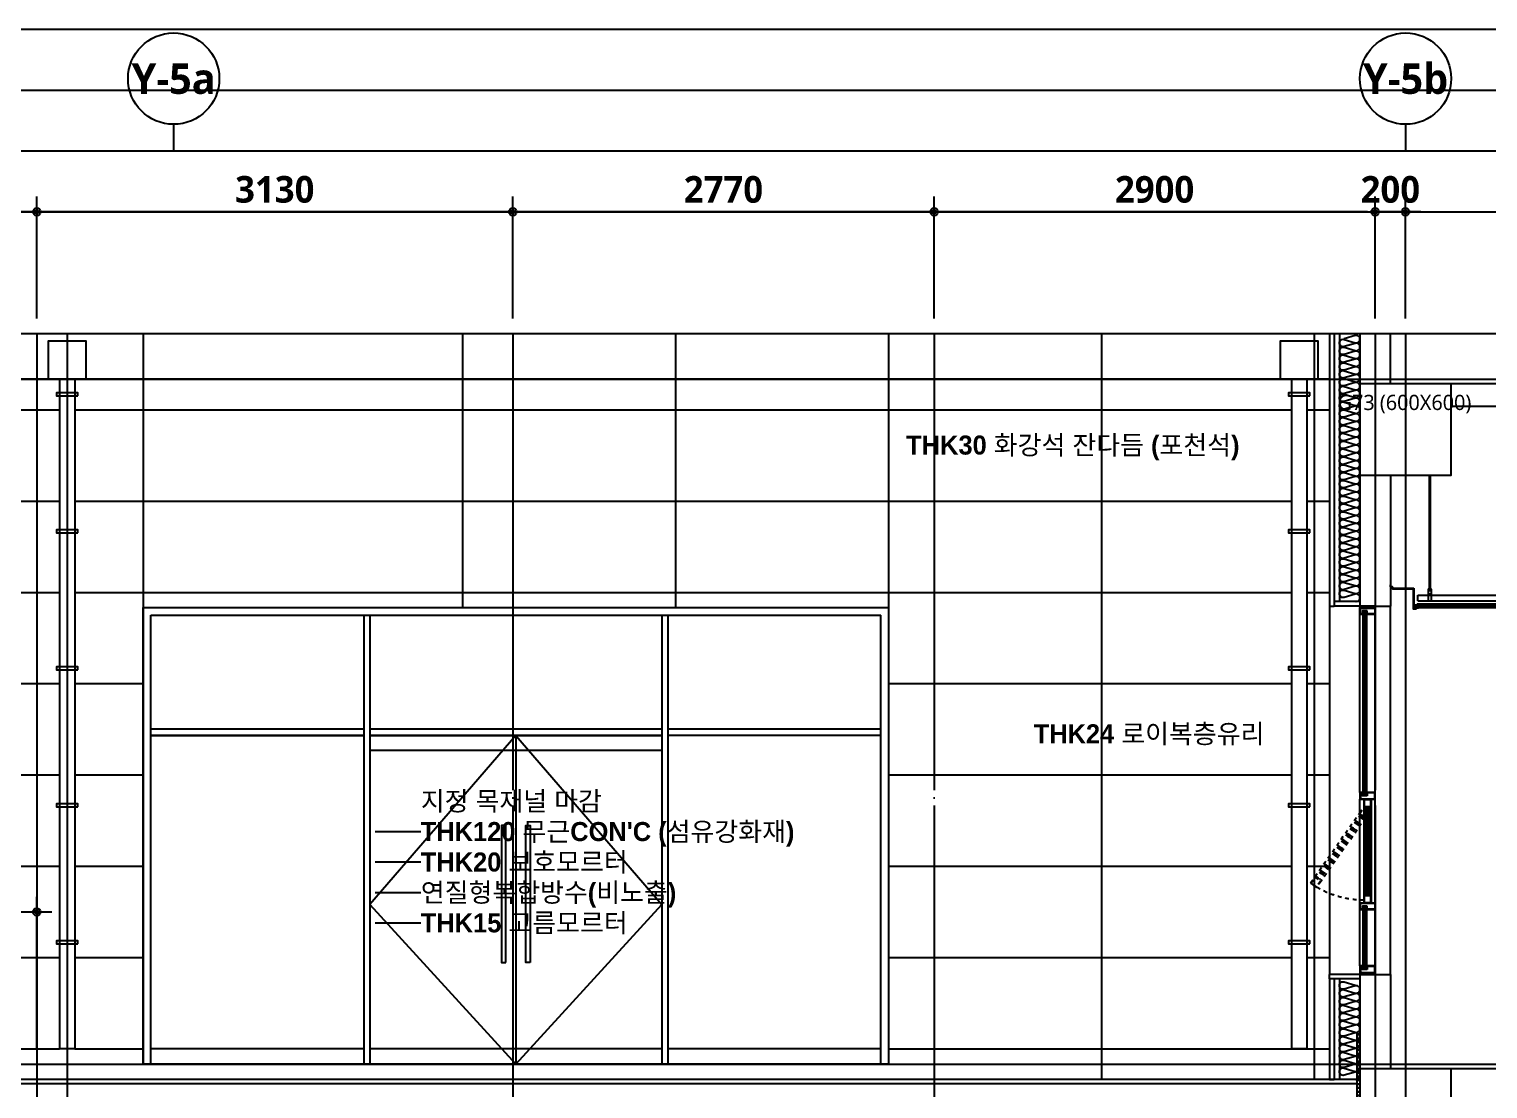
# Model space of a CAD drawing. Header units: millimetres. Extents: x 3106 to 82334, y 1073 to 28529.
# Drawn here: x 61218 to 70808, y 6992 to 13954 of the extents above; entities that cross this region are included whole.
import ezdxf
from ezdxf.enums import TextEntityAlignment as Align

# ---------------------------------------------------------------- set-up
doc = ezdxf.new("R2010")
doc.units = ezdxf.units.MM
doc.header["$LTSCALE"] = 50
for name, pattern in [('CEN', [62, 60, -1, 0, -1]), ('H1', [1, 0.5, -0.5]), ('HID', [0.5, 0.25, -0.25]), ('주단면도-1$0$STD_CENTER', [66, 60, -2, 2, -2])]:
    doc.linetypes.add(name, pattern=pattern)
doc.layers.get('Defpoints').update_dxf_attribs({"color": 153})
for name, color, linetype in [('A-ANNO-DIM', 4, 'Continuous'), ('A-ANNO-TEXT1', 7, 'Continuous'), ('A-CEN', 1, 'CEN'), ('A-ELE4', 8, 'Continuous'), ('A-ELEV-MATR1', 8, 'Continuous'), ('A-ELEV-MATR4', 9, 'Continuous'), ('A-FLOR-INSL', 8, 'Continuous'), ('A-MKXS-TEXT1', 3, 'Continuous'), ('A-ST-AXIS-BUB', 7, 'Continuous'), ('AA-FIN2', 6, 'Continuous'), ('AA-WID', 4, 'Continuous'), ('C02-AA$0$A-FIN-TYP1', 6, 'Continuous'), ('C02-AA$0$A-SECT-CLNG', 6, 'Continuous'), ('C02-AA$0$A-SECT-MATR1', 4, 'Continuous'), ('DIM', 7, 'Continuous'), ('HID', 7, 'HID'), ('Leader', 7, 'Continuous'), ('주단면도-1$0$A-FIN-TYP1', 6, 'Continuous'), ('주단면도-1$0$A-OUT-FIN-TYP2', 4, 'Continuous'), ('주단면도-1$0$A-ST-AXIS-CEN', 252, '주단면도-1$0$STD_CENTER'), ('주단면도-1$0$A-ST-CONC', 2, 'Continuous')]:
    doc.layers.add(name, color=color, linetype=linetype)
for name, color, linetype, plot in [('A-ANNO-NPLT', 129, 'Continuous', False), ('Defpoint', 161, 'Continuous', False), ('G(그리드1)', 185, 'Continuous', False)]:
    doc.layers.add(name, color=color, linetype=linetype, plot=plot)
doc.layers.add('A-XXXX-NPLT', color=144, linetype='Continuous', lineweight=15, plot=False)
doc.styles.add('2020음성 1차', font='나눔고딕Bold.ttf')
doc.styles.add('SH_진천_나눔', font='')
doc.styles.add('맑은고딕', font='')
doc.styles.get('SH_진천_나눔').set_extended_font_data('NanumGothic', bold=True)
doc.styles.get('맑은고딕').set_extended_font_data('Malgun Gothic')
doc.dimstyles.new('SHP 50', dxfattribs={"dimscale": 50, "dimtxt": 3.5, "dimasz": 1, "dimexe": 2, "dimexo": 2, "dimgap": 1, "dimtad": 1, "dimdec": 0, "dimzin": 0, "dimdsep": 46, "dimtxsty": 'SH_진천_나눔', "dimblk": 'DIMDOT', "dimcen": 0.09, "dimclrd": 256, "dimclre": 256, "dimclrt": 3, "dimadec": 0, "dimazin": 1, "dimtfac": 1, "dimtdec": 0, "dimtix": 1, "dimtmove": 2, "dimatfit": 0, "dimldrblk": 'DIMDOT', "dimfxl": 1, "dimtolj": 1, "dimtzin": 0, "dimlwd": -1, "dimlwe": -1, "dimarcsym": 0})
doc.dimstyles.new('SHP 50내부', dxfattribs={"dimscale": 50, "dimtxt": 2.6, "dimasz": 1, "dimexe": 2, "dimexo": 2, "dimgap": 1, "dimtad": 1, "dimdec": 0, "dimzin": 0, "dimdsep": 46, "dimtxsty": '2020음성 1차', "dimblk": 'DIMDOT', "dimcen": 0.09, "dimclrd": 256, "dimclre": 256, "dimclrt": 3, "dimadec": 0, "dimazin": 1, "dimtfac": 1, "dimtdec": 0, "dimtix": 1, "dimtmove": 2, "dimatfit": 0, "dimldrblk": 'DIMDOT', "dimfxl": 1, "dimtolj": 1, "dimtzin": 0, "dimlwd": -1, "dimlwe": -1, "dimarcsym": 0})

# ---------------------------------------------------------------- blocks, each defined once
blk = doc.blocks.new('DIMDOT')
at = {"color": 0}
blk.add_line((-2, 0), (2, 0), dxfattribs=at)
for radius in [0.5, 0.25]:
    blk.add_circle((0, 0), radius, dxfattribs=at)
blk = doc.blocks.new('*D1215')
at = {"layer": 'Defpoints', "color": 0}
for p in [(53367.5, 12753.9), (53367.5, 11953.9), (61267.5, 11953.9)]:
    blk.add_point(p, dxfattribs=at)
at = {"layer": 'DIM'}
for p, q in [((53367.5, 12053.9), (53367.5, 12853.9)), ((61267.5, 12053.9), (61267.5, 12853.9)), ((61217.5, 12753.9), (53417.5, 12753.9))]:
    blk.add_line(p, q, dxfattribs=at)
at = {"layer": 'DIM', "linetype": 'ByBlock', "xscale": 50, "yscale": 50, "zscale": 50, "rotation": 180}
blk.add_blockref('DIMDOT', (53367.5, 12753.9), dxfattribs=at)
at = {"layer": 'DIM', "linetype": 'ByBlock', "xscale": 50, "yscale": 50, "zscale": 50}
blk.add_blockref('DIMDOT', (61267.5, 12753.9), dxfattribs=at)
at = {"layer": 'DIM', "color": 3, "insert": (57317.5, 12900.5), "char_height": 175, "attachment_point": 5, "style": 'SH_진천_나눔'}
blk.add_mtext('\\A1;7900', dxfattribs=at)
blk = doc.blocks.new('*D1218')
at = {"layer": 'Defpoints', "color": 0}
for p in [(70067.5, 12753.9), (70067.5, 11953.9), (70267.5, 11953.9)]:
    blk.add_point(p, dxfattribs=at)
at = {"layer": 'DIM'}
for p, q in [((70067.5, 12053.9), (70067.5, 12853.9)), ((70267.5, 12053.9), (70267.5, 12853.9)), ((70017.5, 12753.9), (69967.5, 12753.9)), ((70267.5, 12753.9), (70067.5, 12753.9)), ((70317.5, 12753.9), (70367.5, 12753.9))]:
    blk.add_line(p, q, dxfattribs=at)
at = {"layer": 'DIM', "linetype": 'ByBlock', "xscale": 50, "yscale": 50, "zscale": 50}
blk.add_blockref('DIMDOT', (70067.5, 12753.9), dxfattribs=at)
at = {"layer": 'DIM', "linetype": 'ByBlock', "xscale": 50, "yscale": 50, "zscale": 50, "rotation": 180}
blk.add_blockref('DIMDOT', (70267.5, 12753.9), dxfattribs=at)
at = {"layer": 'DIM', "color": 3, "insert": (70167.5, 12900.1), "char_height": 175, "attachment_point": 5, "style": 'SH_진천_나눔'}
blk.add_mtext('\\A1;200', dxfattribs=at)
blk = doc.blocks.new('*D1226')
at = {"layer": 'Defpoints', "color": 0}
for p in [(61267.5, 12753.9), (61267.5, 11953.9), (64397.5, 11953.9)]:
    blk.add_point(p, dxfattribs=at)
at = {"layer": 'DIM'}
for p, q in [((61267.5, 12053.9), (61267.5, 12853.9)), ((64397.5, 12053.9), (64397.5, 12853.9)), ((64347.5, 12753.9), (61317.5, 12753.9))]:
    blk.add_line(p, q, dxfattribs=at)
at = {"layer": 'DIM', "linetype": 'ByBlock', "xscale": 50, "yscale": 50, "zscale": 50, "rotation": 180}
blk.add_blockref('DIMDOT', (61267.5, 12753.9), dxfattribs=at)
at = {"layer": 'DIM', "linetype": 'ByBlock', "xscale": 50, "yscale": 50, "zscale": 50}
blk.add_blockref('DIMDOT', (64397.5, 12753.9), dxfattribs=at)
at = {"layer": 'DIM', "color": 3, "insert": (62832.5, 12900.5), "char_height": 175, "attachment_point": 5, "style": 'SH_진천_나눔'}
blk.add_mtext('\\A1;3130', dxfattribs=at)
blk = doc.blocks.new('*D1227')
at = {"layer": 'Defpoints', "color": 0}
for p in [(67167.5, 12753.9), (67167.5, 11953.9), (70067.5, 11953.9)]:
    blk.add_point(p, dxfattribs=at)
at = {"layer": 'DIM'}
for p, q in [((67167.5, 12053.9), (67167.5, 12853.9)), ((70067.5, 12053.9), (70067.5, 12853.9)), ((70017.5, 12753.9), (67217.5, 12753.9))]:
    blk.add_line(p, q, dxfattribs=at)
at = {"layer": 'DIM', "linetype": 'ByBlock', "xscale": 50, "yscale": 50, "zscale": 50, "rotation": 180}
blk.add_blockref('DIMDOT', (67167.5, 12753.9), dxfattribs=at)
at = {"layer": 'DIM', "linetype": 'ByBlock', "xscale": 50, "yscale": 50, "zscale": 50}
blk.add_blockref('DIMDOT', (70067.5, 12753.9), dxfattribs=at)
at = {"layer": 'DIM', "color": 3, "insert": (68617.5, 12900.5), "char_height": 175, "attachment_point": 5, "style": 'SH_진천_나눔'}
blk.add_mtext('\\A1;2900', dxfattribs=at)
blk = doc.blocks.new('A-WIN-OPEN-SEC1')
at = {"layer": 'AA-WID', "color": 9, "linetype": 'H1'}
for p, q in [((-321.2, -463.7), (-28.7, -46)), ((12.3, -74.6), (-280.2, -492.4))]:
    blk.add_line(p, q, dxfattribs=at)
at = {"layer": 'AA-WID', "color": 1, "linetype": 'H1'}
for p, q in [((-18, -53.4), (-310.6, -471.2)), ((-13.1, -56.9), (-305.6, -474.6)), ((-3.3, -63.7), (-295.8, -481.5)), ((1.6, -67.2), (-290.9, -484.9))]:
    blk.add_line(p, q, dxfattribs=at)
at = {"layer": 'AA-WID', "linetype": 'H1'}
for points in [[(12.3, -74.6), (-28.7, -46), (0, -5), (41, -33.7)], [(11.5, -70.5), (-24.5, -45.2), (0.7, -9.2), (36.8, -34.4)], [(-308.9, -533.4), (-349.9, -504.7), (-321.2, -463.7), (-280.2, -492.4)], [(-309.7, -529.2), (-345.7, -503.9), (-320.5, -467.9), (-284.4, -493.1)]]:
    blk.add_lwpolyline(points, close=True, dxfattribs=at)
at = {"layer": 'AA-WID', "color": 1, "linetype": 'H1'}
blk.add_arc((0, -5), 610, 235, 270, dxfattribs=at)
blk = doc.blocks.new('A$C1BF15DB8')
at = {"layer": 'A-ANNO-NPLT'}
for p, q in [((-21, 14, 0), (-21, -10, 0)), ((0, 0, 0), (-31, 0, 0))]:
    blk.add_line(p, q, dxfattribs=at)
at = {"layer": 'C02-AA$0$A-FIN-TYP1'}
blk.add_line((0, 24), (0, 0), dxfattribs=at)
at = {"layer": 'C02-AA$0$A-SECT-CLNG', "color": 8}
blk.add_line((4.4, 44), (4.4, 82), dxfattribs=at)
at = {"layer": 'C02-AA$0$A-SECT-MATR1'}
blk.add_lwpolyline([(-21, 14), (-6, 14), (-6, -1), (9, -1), (9, 0), (-5, 0), (-5, 15), (-20, 15), (-20, 29), (-21, 29)], close=True, dxfattribs=at)
blk = doc.blocks.new('A$C1A1450A5')
at = {"layer": 'C02-AA$0$A-SECT-CLNG', "color": 8}
for p, q in [((-7, 0), (-7, -3)), ((7, 0), (-7, 0)), ((7, 0), (7, -3)), ((10, -3), (-10, -3)), ((-10, -3), (-10, -82.5)), ((10, -6), (-10, -6)), ((10, -36.5), (-10, -36.5)), ((10, -82.5), (-10, -82.5)), ((-7, -9), (-7, -6)), ((7, -9), (-7, -9)), ((-3.5, -14.5), (-3.5, -9)), ((3.5, -14.5), (-3.5, -14.5)), ((3.5, -14.5), (3.5, -9)), ((7, -9), (7, -6)), ((10, -3), (10, -82.5))]:
    blk.add_line(p, q, dxfattribs=at)
blk = doc.blocks.new('*D1247')
at = {"layer": 'A-ANNO-DIM'}
for p, q in [((58464.1, 7253.9), (58464.1, 8253.9)), ((61267.5, 7253.9), (61267.5, 8253.9)), ((58514.1, 8153.9), (61217.5, 8153.9))]:
    blk.add_line(p, q, dxfattribs=at)
at = {"layer": 'Defpoints', "color": 0}
for p in [(61267.5, 8153.9), (58464.1, 7153.9), (61267.5, 7153.9)]:
    blk.add_point(p, dxfattribs=at)
at = {"layer": 'A-ANNO-DIM', "linetype": 'ByBlock', "xscale": 50, "yscale": 50, "zscale": 50, "rotation": 180}
blk.add_blockref('DIMDOT', (58464.1, 8153.9), dxfattribs=at)
at = {"layer": 'A-ANNO-DIM', "linetype": 'ByBlock', "xscale": 50, "yscale": 50, "zscale": 50}
blk.add_blockref('DIMDOT', (61267.5, 8153.9), dxfattribs=at)
at = {"layer": 'A-ANNO-DIM', "color": 3, "insert": (59865.8, 8275.6), "char_height": 130, "attachment_point": 5, "style": '2020음성 1차'}
blk.add_mtext('\\A1;2803', dxfattribs=at)
blk = doc.blocks.new('A-ST-AXIS-BUB-1')
at = {"layer": 'A-ST-AXIS-BUB'}
blk.add_line((0, 350), (0, 0), dxfattribs=at)
blk.add_circle((0, 950), 600, dxfattribs=at)
blk = doc.blocks.new('G$CE3A0C2B6')
at = {"layer": 'A-ELEV-MATR1'}
for p, q in [((9100, 7700), (9100, 2800)), ((9800, 7700), (9800, 2900)), ((11900, 7700), (11900, 5900)), ((13300, 7700), (13300, 5900)), ((14700, 7700), (14700, 2900)), ((16100, 7700), (16100, 2800)), ((17500, 7700), (17500, 2800)), ((17600, 7400), (6400, 7400)), ((9250, 7400), (9250, 3000)), ((9350, 7400), (9350, 3000)), ((17350, 7400), (17350, 3000)), ((17450, 7400), (17450, 3000)), ((6400, 7200), (9250, 7200)), ((9350, 7200), (17350, 7200)), ((17450, 7200), (17600, 7200)), ((700, 6600), (9250, 6600)), ((9350, 6600), (17350, 6600)), ((17450, 6600), (17600, 6600)), ((700, 6000), (9250, 6000)), ((9350, 6000), (17350, 6000)), ((17450, 6000), (17600, 6000)), ((9850, 2900), (9850, 5850)), ((9850, 5850), (14650, 5850)), ((11250, 5850), (11250, 2900)), ((11290, 5850), (11290, 2900)), ((13210, 5850), (13210, 2900)), ((13250, 5850), (13250, 2900)), ((14650, 5060), (14650, 5850)), ((5115, 5400), (9250, 5400)), ((9350, 5400), (9800, 5400)), ((14700, 5400), (17350, 5400)), ((17450, 5400), (17600, 5400)), ((11250, 5100), (9850, 5100)), ((13210, 5100), (11290, 5100)), ((14650, 5100), (13250, 5100)), ((11250, 5060), (9850, 5060)), ((9850, 5060), (11250, 5060)), ((12250, 5060), (11290, 3950)), ((11290, 5060), (13210, 5060)), ((13210, 5060), (11290, 5060)), ((12250, 5060), (13210, 3950)), ((12250, 5060), (12250, 2900)), ((14650, 5060), (13250, 5060)), ((14650, 2900), (14650, 5060)), ((13210, 4960), (11290, 4960)), ((8990, 4800), (9250, 4800)), ((9350, 4800), (9800, 4800)), ((14700, 4800), (17350, 4800)), ((17450, 4800), (17600, 4800)), ((8990, 4200), (9250, 4200)), ((9350, 4200), (9800, 4200)), ((14700, 4200), (17350, 4200)), ((17450, 4200), (17600, 4200)), ((11290, 3950), (12250, 2900)), ((12250, 2900), (13210, 3950)), ((8990, 3600), (9250, 3600)), ((9350, 3600), (9800, 3600)), ((14700, 3600), (17350, 3600)), ((17450, 3600), (17600, 3600)), ((11250, 3100), (11250, 3100)), ((11290, 3100), (11290, 3100)), ((8990, 3000), (9250, 3000)), ((9350, 3000), (9250, 3000)), ((9350, 3000), (9800, 3000)), ((11250, 3000), (9850, 3000)), ((13210, 3000), (11290, 3000)), ((14650, 3000), (13250, 3000)), ((14700, 3000), (17600, 3000)), ((17450, 3000), (17350, 3000)), ((14700, 2900), (9800, 2900))]:
    blk.add_line(p, q, dxfattribs=at)
for points in [[(9175, 7400), (9425, 7400), (9425, 7650), (9175, 7650)], [(17275, 7400), (17525, 7400), (17525, 7650), (17275, 7650)], [(9370, 7290), (9370, 7310), (9230, 7310), (9230, 7290)], [(17470, 7290), (17470, 7310), (17330, 7310), (17330, 7290)], [(9370, 6390), (9370, 6410), (9230, 6410), (9230, 6390)], [(17470, 6390), (17470, 6410), (17330, 6410), (17330, 6390)], [(9370, 5490), (9370, 5510), (9230, 5510), (9230, 5490)], [(17470, 5490), (17470, 5510), (17330, 5510), (17330, 5490)], [(9370, 4590), (9370, 4610), (9230, 4610), (9230, 4590)], [(17470, 4590), (17470, 4610), (17330, 4610), (17330, 4590)], [(9370, 3690), (9370, 3710), (9230, 3710), (9230, 3690)], [(17470, 3690), (17470, 3710), (17330, 3710), (17330, 3690)]]:
    blk.add_lwpolyline(points, close=True, dxfattribs=at)
for points in [[(9800, 2900), (9800, 5900), (14700, 5900), (14700, 2900)], [(12184.1, 3567.5), (12184.1, 4467.5), (12156.7, 4467.5), (12156.7, 3567.5), (12184.1, 3567.5)], [(12343.3, 3567.5), (12315.9, 3567.5), (12315.9, 4467.5), (12343.3, 4467.5), (12343.3, 3567.5)]]:
    blk.add_lwpolyline(points, dxfattribs=at)
blk = doc.blocks.new('*D1334')
at = {"layer": 'Defpoints', "color": 0}
for p in [(64397.5, 12753.9), (64397.5, 11953.9), (67167.5, 11953.9)]:
    blk.add_point(p, dxfattribs=at)
at = {"layer": 'DIM'}
for p, q in [((64397.5, 12053.9), (64397.5, 12853.9)), ((67167.5, 12053.9), (67167.5, 12853.9)), ((67117.5, 12753.9), (64447.5, 12753.9))]:
    blk.add_line(p, q, dxfattribs=at)
at = {"layer": 'DIM', "linetype": 'ByBlock', "xscale": 50, "yscale": 50, "zscale": 50, "rotation": 180}
blk.add_blockref('DIMDOT', (64397.5, 12753.9), dxfattribs=at)
at = {"layer": 'DIM', "linetype": 'ByBlock', "xscale": 50, "yscale": 50, "zscale": 50}
blk.add_blockref('DIMDOT', (67167.5, 12753.9), dxfattribs=at)
at = {"layer": 'DIM', "color": 3, "insert": (65782.5, 12900.1), "char_height": 175, "attachment_point": 5, "style": 'SH_진천_나눔'}
blk.add_mtext('\\A1;2770', dxfattribs=at)

msp = doc.modelspace()

# ---------------------------------------------------------------- linework, layer by layer
at = {"layer": 'A-ANNO-NPLT'}
for p, q in [((70322, 10167.9), (70322, 10143.9)), ((70343, 10153.9), (70312, 10153.9))]:
    msp.add_line(p, q, dxfattribs=at)
at = {"layer": 'A-CEN'}
for p, q in [((61267.5, 11953.9), (61267.5, 2053.9)), ((64397.5, 11953.9), (64397.5, 2423.9)), ((67167.5, 11953.9), (67167.5, 2053.9)), ((70067.5, 11953.9), (70067.5, 2053.9))]:
    msp.add_line(p, q, dxfattribs=at)
at = {"layer": 'A-ELE4'}
msp.add_line((70167.5, 7743.9), (70167.5, 10163.9), dxfattribs=at)
at = {"layer": 'A-ELEV-MATR4'}
msp.add_line((69767.5, 10163.9), (69767.5, 7743.9), dxfattribs=at)
at = {"layer": 'A-FLOR-INSL'}
for p, q in [((69832.5, 11953.9), (69832.5, 10193.9)), ((69832.5, 7713.9), (69832.5, 7053.9))]:
    msp.add_line(p, q, dxfattribs=at)
for points in [[(69935.9, 10194.9, 1.34), (69935.9, 10242.2), (69864.2, 10220.7, -1.34), (69864.2, 10267.9), (69935.9, 10246.4), (69935.9, 10246.4, 1.34), (69935.9, 10293.7), (69864.2, 10272.1, -1.34), (69864.2, 10319.4), (69935.9, 10297.9), (69935.9, 10297.9, 1.34), (69935.9, 10345.1), (69864.2, 10323.6, -1.34), (69864.2, 10370.9), (69935.9, 10349.4), (69935.9, 10349.4, 1.34), (69935.9, 10396.6), (69864.2, 10375.1, -1.34), (69864.2, 10422.4), (69935.9, 10400.9), (69935.9, 10400.9, 1.34), (69935.9, 10448.1), (69864.2, 10426.6, -1.34), (69864.2, 10473.9), (69935.9, 10452.3), (69935.9, 10452.3, 1.34), (69935.9, 10499.6), (69864.2, 10478.1, -1.34), (69864.2, 10525.3), (69935.9, 10503.8), (69935.9, 10503.8, 1.34), (69935.9, 10551.1), (69864.2, 10529.6, -1.34), (69864.2, 10576.8), (69935.9, 10555.3), (69935.9, 10555.3, 1.34), (69935.9, 10602.6), (69864.2, 10581.1, -1.34), (69864.2, 10628.3), (69935.9, 10606.8), (69935.9, 10606.8, 1.34), (69935.9, 10654.1), (69864.2, 10632.6, -1.34), (69864.2, 10679.8), (69935.9, 10658.3), (69935.9, 10658.3, 1.34), (69935.9, 10705.5), (69864.2, 10684, -1.34), (69864.2, 10731.3), (69935.9, 10709.8), (69935.9, 10709.8, 1.34), (69935.9, 10757), (69864.2, 10735.5, -1.34), (69864.2, 10782.8), (69935.9, 10761.3), (69935.9, 10761.3, 1.34), (69935.9, 10808.5), (69864.2, 10787, -1.34), (69864.2, 10834.3), (69935.9, 10812.8), (69935.9, 10812.8, 1.34), (69935.9, 10860), (69864.2, 10838.5, -1.34), (69864.2, 10885.8), (69935.9, 10864.2), (69935.9, 10864.2, 1.34), (69935.9, 10911.5), (69864.2, 10890, -1.34), (69864.2, 10937.2), (69935.9, 10915.7), (69935.9, 10915.7, 1.34), (69935.9, 10963), (69864.2, 10941.5, -1.34), (69864.2, 10988.7), (69935.9, 10967.2), (69935.9, 10967.2, 1.34), (69935.9, 11014.5), (69864.2, 10993, -1.34), (69864.2, 11040.2), (69935.9, 11018.7), (69935.9, 11018.7, 1.34), (69935.9, 11066), (69864.2, 11044.5, -1.34), (69864.2, 11091.7), (69935.9, 11070.2), (69935.9, 11070.2, 1.34), (69935.9, 11117.4), (69864.2, 11095.9, -1.34), (69864.2, 11143.2), (69935.9, 11121.7), (69935.9, 11121.7, 1.34), (69935.9, 11168.9), (69864.2, 11147.4, -1.34), (69864.2, 11194.7), (69935.9, 11173.2), (69935.9, 11173.2, 1.34), (69935.9, 11220.4), (69864.2, 11198.9, -1.34), (69864.2, 11246.2), (69935.9, 11224.7), (69935.9, 11224.7, 1.34), (69935.9, 11271.9), (69864.2, 11250.4, -1.34), (69864.2, 11297.6), (69935.9, 11276.1), (69935.9, 11276.1, 1.34), (69935.9, 11323.4), (69864.2, 11301.9, -1.34), (69864.2, 11349.1), (69935.9, 11327.6), (69935.9, 11327.6, 1.34), (69935.9, 11374.9), (69864.2, 11353.4, -1.34), (69864.2, 11400.6), (69935.9, 11379.1), (69935.9, 11379.1, 1.34), (69935.9, 11426.4), (69864.2, 11404.9, -1.34), (69864.2, 11452.1), (69935.9, 11430.6), (69935.9, 11430.6, 1.34), (69935.9, 11477.9), (69864.2, 11456.3, -1.34), (69864.2, 11503.6), (69935.9, 11482.1), (69935.9, 11482.1, 1.34), (69935.9, 11529.3), (69864.2, 11507.8, -1.34), (69864.2, 11555.1), (69935.9, 11533.6), (69935.9, 11533.6, 1.34), (69935.9, 11580.8), (69864.2, 11559.3, -1.34), (69864.2, 11606.6), (69935.9, 11585.1), (69935.9, 11585.1, 1.34), (69935.9, 11632.3), (69864.2, 11610.8, -1.34), (69864.2, 11658.1), (69935.9, 11636.6), (69935.9, 11636.6, 1.34), (69935.9, 11683.8), (69864.2, 11662.3, -1.34), (69864.2, 11709.5), (69935.9, 11688), (69935.9, 11688, 1.34), (69935.9, 11735.3), (69864.2, 11713.8, -1.34), (69864.2, 11761), (69935.9, 11739.5), (69935.9, 11739.5, 1.34), (69935.9, 11786.8), (69864.2, 11765.3, -1.34), (69864.2, 11812.5), (69935.9, 11791), (69935.9, 11791, 1.34), (69935.9, 11838.3), (69864.2, 11816.8, -1.34), (69864.2, 11864), (69935.9, 11842.5), (69935.9, 11842.5, 1.34), (69935.9, 11889.8), (69864.2, 11868.2, -1.34), (69864.2, 11915.5), (69935.9, 11894), (69935.9, 11894, 1.34), (69935.9, 11941.2), (69864.2, 11919.7, -1.34)], [(69935.9, 7054.9, 1.34), (69935.9, 7102.2), (69864.2, 7080.7, -1.34), (69864.2, 7127.9), (69935.9, 7106.4), (69935.9, 7106.4, 1.34), (69935.9, 7153.7), (69864.2, 7132.1, -1.34), (69864.2, 7179.4), (69935.9, 7157.9), (69935.9, 7157.9, 1.34), (69935.9, 7205.1), (69864.2, 7183.6, -1.34), (69864.2, 7230.9), (69935.9, 7209.4), (69935.9, 7209.4, 1.34), (69935.9, 7256.6), (69864.2, 7235.1, -1.34), (69864.2, 7282.4), (69935.9, 7260.9), (69935.9, 7260.9, 1.34), (69935.9, 7308.1), (69864.2, 7286.6, -1.34), (69864.2, 7333.9), (69935.9, 7312.3), (69935.9, 7312.3, 1.34), (69935.9, 7359.6), (69864.2, 7338.1, -1.34), (69864.2, 7385.3), (69935.9, 7363.8), (69935.9, 7363.8, 1.34), (69935.9, 7411.1), (69864.2, 7389.6, -1.34), (69864.2, 7436.8), (69935.9, 7415.3), (69935.9, 7415.3, 1.34), (69935.9, 7462.6), (69864.2, 7441.1, -1.34), (69864.2, 7488.3), (69935.9, 7466.8), (69935.9, 7466.8, 1.34), (69935.9, 7514.1), (69864.2, 7492.6, -1.34), (69864.2, 7539.8), (69935.9, 7518.3), (69935.9, 7518.3, 1.34), (69935.9, 7565.5), (69864.2, 7544, -1.34), (69864.2, 7591.3), (69935.9, 7569.8), (69935.9, 7569.8, 1.34), (69935.9, 7617), (69864.2, 7595.5, -1.34), (69864.2, 7642.8), (69935.9, 7621.3), (69935.9, 7621.3, 1.34), (69935.9, 7668.5), (69864.2, 7647, -1.34), (69864.2, 7694.3), (69935.9, 7672.8)]]:
    msp.add_lwpolyline(points, format="xyb", dxfattribs=at)
at = {"layer": 'A-XXXX-NPLT'}
for points in [[(69967.5, 11023.6), (70567.5, 11023.6), (70567.5, 11623.6), (69967.5, 11623.6)], [(69967.5, 6173.9), (70567.5, 6173.9), (70567.5, 7123.9), (69967.5, 7123.9)]]:
    msp.add_lwpolyline(points, close=True, dxfattribs=at)
at = {"layer": 'AA-FIN2'}
for p, q in [((70182.5, 10280.5), (70322, 10280.5)), ((70322, 10280.5), (70322, 10147.4))]:
    msp.add_line(p, q, dxfattribs=at)
msp.add_lwpolyline([(70169, 10302.6), (70167.5, 10302.6), (70167.5, 10287.6), (70181, 10287.6), (70181, 10276), (70268, 10276), (70268, 10276), (70317.5, 10276), (70317.5, 10145.9), (70337.5, 10145.9), (70337.5, 10155.9), (70336, 10155.9), (70336, 10147.4), (70319, 10147.4), (70319, 10277.5), (70266.5, 10277.5), (70266.5, 10277.5), (70182.5, 10277.5), (70182.5, 10289.1), (70169, 10289.1), (70169, 10302.6)], dxfattribs=at)
at = {"layer": 'AA-WID', "color": 9}
for p, q in [((69967.5, 8938.9), (69967.5, 10108.9)), ((70067.5, 8938.9), (70067.5, 10108.9)), ((69967.5, 8213.9), (69967.5, 8893.9)), ((69992.5, 8843.9), (69992.5, 8263.9)), ((70042.5, 8263.9), (70042.5, 8843.9)), ((70067.5, 8213.9), (70067.5, 8893.9)), ((69967.5, 7798.9), (69967.5, 8168.9)), ((70067.5, 7798.9), (70067.5, 8168.9))]:
    msp.add_line(p, q, dxfattribs=at)
at = {"layer": 'AA-WID', "color": 1}
for p, q in [((69987.5, 10128.9), (69987.5, 8918.9)), ((69993.5, 10128.9), (69993.5, 8918.9)), ((70005.5, 10128.9), (70005.5, 8918.9)), ((70011.5, 10128.9), (70011.5, 8918.9)), ((69987.5, 8918.9), (70011.5, 8918.9)), ((70005.5, 8843.9), (70005.5, 8263.9)), ((70011.5, 8843.9), (70011.5, 8263.9)), ((70023.5, 8843.9), (70023.5, 8263.9)), ((70029.5, 8843.9), (70029.5, 8263.9)), ((69987.5, 8188.9), (69987.5, 7778.9)), ((69987.5, 8188.9), (70011.5, 8188.9)), ((69993.5, 8188.9), (69993.5, 7778.9)), ((70005.5, 8188.9), (70005.5, 7778.9)), ((70011.5, 8188.9), (70011.5, 7778.9)), ((69987.5, 7778.9), (70011.5, 7778.9))]:
    msp.add_line(p, q, dxfattribs=at)
at = {"layer": 'AA-WID'}
for points in [[(69987.5, 10108.9), (69967.5, 10108.9), (69967.5, 10153.9), (70067.5, 10153.9), (70067.5, 10108.9), (70011.5, 10108.9), (70011.5, 10128.9), (69987.5, 10128.9), (69987.5, 10108.9)], [(69987.5, 8938.9), (69967.5, 8938.9), (69967.5, 8893.9), (70067.5, 8893.9), (70067.5, 8938.9), (70011.5, 8938.9), (70011.5, 8918.9), (69987.5, 8918.9), (69987.5, 8938.9)], [(69987.5, 8168.9), (69967.5, 8168.9), (69967.5, 8213.9), (70067.5, 8213.9), (70067.5, 8168.9), (70011.5, 8168.9), (70011.5, 8188.9), (69987.5, 8188.9), (69987.5, 8168.9)], [(69987.5, 7798.9), (69967.5, 7798.9), (69967.5, 7753.9), (70067.5, 7753.9), (70067.5, 7798.9), (70011.5, 7798.9), (70011.5, 7778.9), (69987.5, 7778.9), (69987.5, 7798.9)]]:
    msp.add_lwpolyline(points, dxfattribs=at)
for points in [[(70014.5, 10131.9), (69984.5, 10131.9), (69984.5, 10111.9), (69970.5, 10111.9), (69970.5, 10150.9), (70064.5, 10150.9), (70064.5, 10111.9), (70014.5, 10111.9), (70014.5, 10131.9)], [(70014.5, 8915.9), (69984.5, 8915.9), (69984.5, 8935.9), (69970.5, 8935.9), (69970.5, 8896.9), (70064.5, 8896.9), (70064.5, 8935.9), (70014.5, 8935.9), (70014.5, 8915.9)], [(69992.5, 8843.9), (70042.5, 8843.9), (70042.5, 8893.9), (69992.5, 8893.9)], [(69995.5, 8846.9), (70039.5, 8846.9), (70039.5, 8890.9), (69995.5, 8890.9)], [(69992.5, 8213.9), (70042.5, 8213.9), (70042.5, 8263.9), (69992.5, 8263.9)], [(69995.5, 8216.9), (70039.5, 8216.9), (70039.5, 8260.9), (69995.5, 8260.9)], [(70014.5, 8191.9), (69984.5, 8191.9), (69984.5, 8171.9), (69970.5, 8171.9), (69970.5, 8210.9), (70064.5, 8210.9), (70064.5, 8171.9), (70014.5, 8171.9), (70014.5, 8191.9)], [(70014.5, 7775.9), (69984.5, 7775.9), (69984.5, 7795.9), (69970.5, 7795.9), (69970.5, 7756.9), (70064.5, 7756.9), (70064.5, 7795.9), (70014.5, 7795.9), (70014.5, 7775.9)]]:
    msp.add_lwpolyline(points, close=True, dxfattribs=at)
at = {"layer": 'C02-AA$0$A-FIN-TYP1'}
for p, q in [((70343, 10177.9), (71267.5, 10177.9)), ((70343, 10165.9), (71267.5, 10165.9)), ((70343, 10153.9), (71267.5, 10153.9))]:
    msp.add_line(p, q, dxfattribs=at)
at = {"layer": 'C02-AA$0$A-SECT-CLNG', "color": 8}
for p, q in [((70422.4, 11023.9), (70422.4, 10278.4)), ((70429.4, 11023.9), (70429.4, 10278.4)), ((70347.4, 10235.9), (71267.5, 10235.9)), ((70347.4, 10197.9), (71267.5, 10197.9))]:
    msp.add_line(p, q, dxfattribs=at)
at = {"layer": 'Defpoint'}
for p, q in [((70067.5, 10163.9), (69967.5, 10163.9)), ((70067.5, 10158.9), (69967.5, 10158.9))]:
    msp.add_line(p, q, dxfattribs=at)
at = {"layer": 'G(그리드1)'}
for points in [[(50167.5, 13953.9), (73267.5, 13953.9), (73267.5, 1253.9), (50167.5, 1253.9)], [(50567.5, 13553.9), (72867.5, 13553.9), (72867.5, 1653.9), (50567.5, 1653.9)], [(50967.5, 13153.9), (72467.5, 13153.9), (72467.5, 2053.9), (50967.5, 2053.9)], [(51367.5, 12753.9), (72067.5, 12753.9), (72067.5, 2053.9), (51367.5, 2053.9)], [(52167.5, 11953.9), (71267.5, 11953.9), (71267.5, 2253.9), (52167.5, 2253.9)], [(52167.5, 11953.9), (71267.5, 11953.9), (71267.5, 2253.9), (52167.5, 2253.9)]]:
    msp.add_lwpolyline(points, close=True, dxfattribs=at)
at = {"layer": 'HID', "color": 8}
msp.add_line((69957.5, 7353.9), (69957.5, 6853.2), dxfattribs=at)
at = {"layer": 'Leader'}
for p, q in [((63492.6, 8682.2), (63792.6, 8682.2)), ((63492.6, 8482.2), (63792.6, 8482.2)), ((63492.6, 8282.2), (63792.6, 8282.2)), ((63492.6, 8082.2), (63792.6, 8082.2))]:
    msp.add_line(p, q, dxfattribs=at)
for points in [[(69767.5, 11208.6, 0, 20, 0), (69707.5, 11208.6, 0, 0, 0), (69347.3, 11208.6, 0, 0, 0)], [(70237.2, 10209.7, 0, 31.3, 0), (70284.1, 10128.6, 0, 0, 0), (70603.8, 9574.8, 0, 0, 0), (70882.2, 9574.8, 0, 0, 0)], [(69987.5, 9325.2, 0, 20, 0), (69927.5, 9325.2, 0, 0, 0), (69347.3, 9325.2, 0, 0, 0)], [(63492.6, 7023.9, 0, 27.8, 0), (63492.6, 7107.2, 0, 0, 0), (63492.6, 8882.2, 0, 0, 0), (63792.6, 8882.2, 0, 0, 0)]]:
    msp.add_lwpolyline(points, format="xyseb", dxfattribs=at)
at = {"layer": '주단면도-1$0$A-FIN-TYP1'}
for p, q in [((70167.5, 11653.9), (71267.5, 11653.9)), ((69947.5, 7353.9), (69947.5, 6857.3)), ((69967.5, 7353.9), (69947.5, 7353.9)), ((69947.5, 7053.9), (58964.1, 7053.9)), ((69947.5, 7023.9), (58964.1, 7023.9))]:
    msp.add_line(p, q, dxfattribs=at)
at = {"layer": '주단면도-1$0$A-OUT-FIN-TYP2'}
for p, q in [((69767.5, 11953.9), (69767.5, 10163.9)), ((69797.5, 11953.9), (69797.5, 10163.9)), ((69967.5, 10193.9), (69797.5, 10193.9)), ((69767.5, 10163.9), (69797.5, 10163.9)), ((69967.5, 10163.9), (69797.5, 10163.9)), ((69967.5, 7743.9), (69767.5, 7743.9)), ((69767.5, 7713.9), (69767.5, 7743.9)), ((69767.5, 7713.9), (69767.5, 7053.9)), ((69967.5, 7713.9), (69767.5, 7713.9)), ((69797.5, 7713.9), (69797.5, 7053.9)), ((69767.5, 7053.9), (69797.5, 7053.9))]:
    msp.add_line(p, q, dxfattribs=at)
at = {"layer": '주단면도-1$0$A-ST-AXIS-CEN', "linetype": 'Continuous'}
for p, q in [((61467.5, 11953.9), (61467.5, 2253.9)), ((70267.5, 11953.9), (70267.5, 2053.9)), ((70267.5, 11953.9), (70267.5, 2053.9)), ((52167.5, 11653.9), (71267.5, 11653.9)), ((52167.5, 7153.9), (71267.5, 7153.9))]:
    msp.add_line(p, q, dxfattribs=at)
at = {"layer": '주단면도-1$0$A-ST-CONC'}
for p, q in [((69967.5, 11953.9), (69967.5, 10163.9)), ((70167.5, 11623.9), (70167.5, 11953.9)), ((71267.5, 11623.9), (70167.5, 11623.9)), ((71267.5, 11473.9), (70567.5, 11473.9)), ((70167.5, 11023.9), (70167.5, 10163.9)), ((69967.5, 10163.9), (70167.5, 10163.9)), ((69967.5, 7743.9), (70167.5, 7743.9)), ((69967.5, 7743.9), (69967.5, 6803.9)), ((70167.5, 7743.9), (70167.5, 7123.9)), ((69967.5, 7353.9), (69967.5, 6803.9)), ((71267.5, 7123.9), (70167.5, 7123.9))]:
    msp.add_line(p, q, dxfattribs=at)
for points in [[(69967.5, 11023.6), (70567.5, 11023.6), (70567.5, 11623.6), (69967.5, 11623.6)], [(69967.5, 6173.9), (70567.5, 6173.9), (70567.5, 7123.9), (69967.5, 7123.9)]]:
    msp.add_lwpolyline(points, close=True, dxfattribs=at)

# ---------------------------------------------------------------- block references
msp.add_blockref('G$CE3A0C2B6', (52167.5, 4253.9))
at = {"layer": 'A-ST-AXIS-BUB', "xscale": 0.5, "yscale": 0.5, "zscale": 0.5}
for p in [(62167.5, 13153.9), (70267.5, 13153.9)]:
    msp.add_blockref('A-ST-AXIS-BUB-1', p, dxfattribs=at)
at = {"layer": 'AA-WID'}
msp.add_blockref('A-WIN-OPEN-SEC1', (69992.5, 8848.9), dxfattribs=at)
at = {"layer": 'C02-AA$0$A-SECT-CLNG', "color": 8}
msp.add_blockref('A$C1A1450A5', (70425.9, 10278.4), dxfattribs=at)
at = {"layer": 'C02-AA$0$A-SECT-MATR1'}
msp.add_blockref('A$C1BF15DB8', (70343, 10153.9), dxfattribs=at)

# ---------------------------------------------------------------- texts
at = {"layer": 'A-ANNO-TEXT1', "style": 'SH_진천_나눔'}
for s, p in [('Y-5a', (62167.5, 13628.9)), ('Y-5b', (70267.5, 13628.9))]:
    msp.add_text(s, height=200, dxfattribs=at).set_placement(p, align=Align.MIDDLE_CENTER)
at = {"layer": 'A-MKXS-TEXT1', "style": '2020음성 1차'}
for s, p in [('THK30 화강석 잔다듬 (포천석)', (66984, 11221.7)), ('지정 목재널 마감', (63792.6, 8882.2)), ("THK120 무근CON'C (섬유강화재)", (63792.6, 8682.2)), ('THK20 보호모르터', (63792.6, 8482.2)), ('연질형복합방수(비노출)', (63792.6, 8282.2)), ('THK15 고름모르터', (63792.6, 8082.2))]:
    msp.add_text(s, height=125, dxfattribs=at).set_placement(p, align=Align.MIDDLE_LEFT)
msp.add_text('THK24 로이복층유리', height=125, dxfattribs=at).set_placement((69339.4, 9324.6), align=Align.MIDDLE_RIGHT)
at = {"layer": 'A-XXXX-NPLT', "style": '맑은고딕'}
msp.add_text('G73 (600X600)', height=100, dxfattribs=at).set_placement((70260.3, 11491.3), align=Align.MIDDLE)

# ---------------------------------------------------------------- dimensions: what is measured, and where the dimension line sits
at = {"layer": 'A-ANNO-DIM'}
dim = msp.add_linear_dim(base=(61267.5, 8153.9), p1=(58464.1, 7153.9), p2=(61267.5, 7153.9), angle=180, dimstyle='SHP 50내부', override={"dimtxsty": '2020음성 1차', "dimldrblk": 'DIMDOT'}, dxfattribs=at)
dim.commit()
dim.dimension.update_dxf_attribs({"geometry": '*D1247', "text_midpoint": (59865.8, 8275.6)})
at = {"layer": 'DIM'}
for base, p1, p2, picture, middle in [((53367.5, 12753.9), (61267.5, 11953.9), (53367.5, 11953.9), '*D1215', (57317.5, 12900.5)), ((61267.5, 12753.9), (64397.5, 11953.9), (61267.5, 11953.9), '*D1226', (62832.5, 12900.5)), ((64397.5, 12753.9), (67167.5, 11953.9), (64397.5, 11953.9), '*D1334', (65782.5, 12900.1)), ((67167.5, 12753.9), (70067.5, 11953.9), (67167.5, 11953.9), '*D1227', (68617.5, 12900.5)), ((70067.5, 12753.9), (70267.5, 11953.9), (70067.5, 11953.9), '*D1218', (70167.5, 12900.1))]:
    dim = msp.add_linear_dim(base=base, p1=p1, p2=p2, angle=0, dimstyle='SHP 50', override={"dimtxsty": 'SH_진천_나눔', "dimldrblk": 'DIMDOT'}, dxfattribs=at)
    dim.commit()
    dim.dimension.update_dxf_attribs({"geometry": picture, "text_midpoint": middle})

doc.saveas('drawing.dxf')
